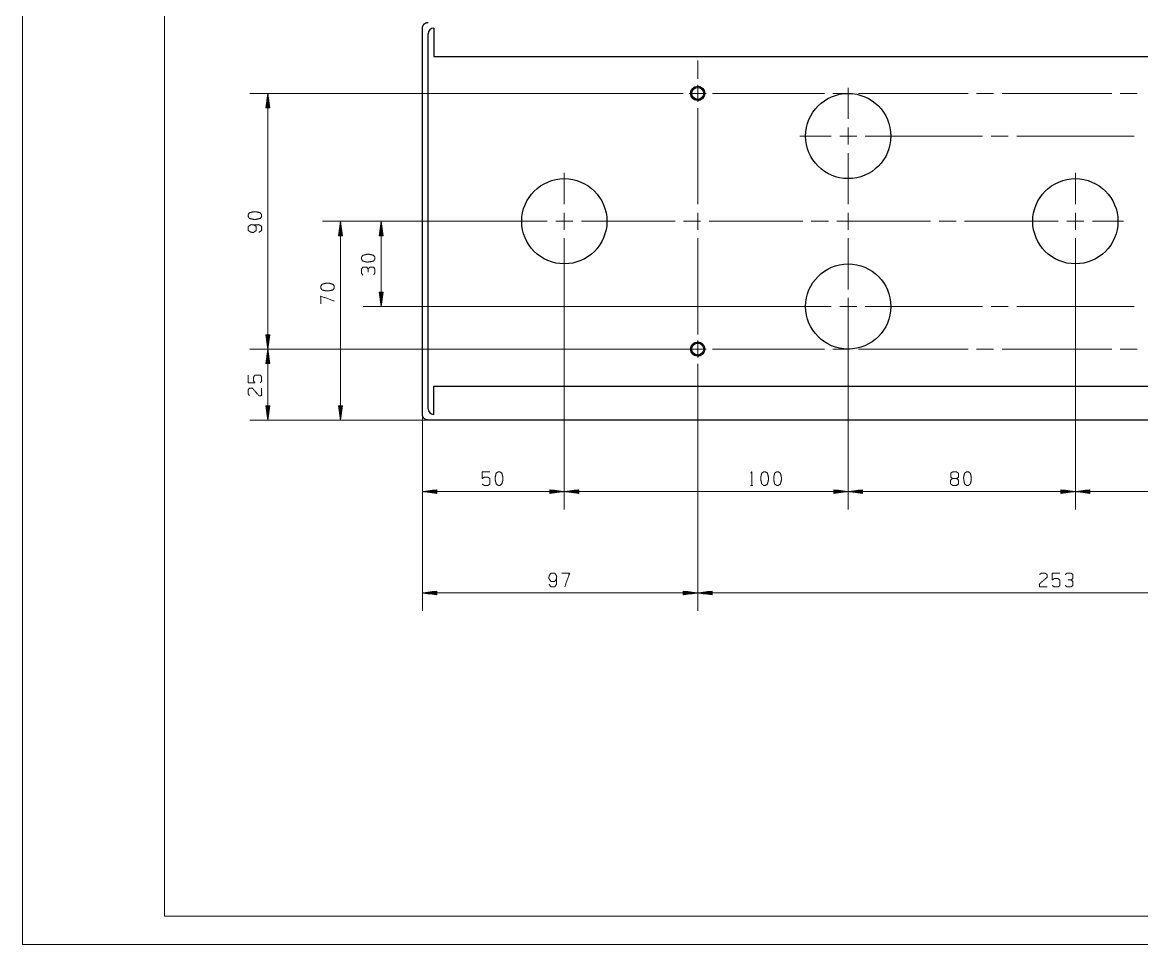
# Model space of a CAD drawing. Header units: millimetres. Extents: x 0 to 420, y 0 to 297.
# Drawn here: x 0 to 197.1, y 0 to 162.3 of the extents above; entities that cross this region are included whole.
import ezdxf

# ---------------------------------------------------------------- set-up
doc = ezdxf.new("R2010")
doc.units = ezdxf.units.MM
doc.layers.add('101', color=7, linetype='Continuous', true_color=0xffffff)

msp = doc.modelspace()

# ---------------------------------------------------------------- linework, layer by layer
at = {"layer": '101', "color": 133, "linetype": 'Continuous', "lineweight": 18}
for p, q in [((0, 297), (0, 0)), ((25, 292), (25, 5)), ((25, 5), (415, 5)), ((0, 0), (420, 0))]:
    msp.add_line(p, q, dxfattribs=at)
at = {"layer": '101', "color": 252, "linetype": 'Continuous', "lineweight": 25}
for p, q in [((70.44, 93.31), (70.44, 161.31)), ((71.44, 94.31), (71.44, 160.31)), ((72.44, 161.31), (72.44, 156.31)), ((72.44, 156.31), (248.44, 156.31)), ((72.44, 98.31), (248.44, 98.31)), ((72.44, 93.31), (72.44, 98.31)), ((249.44, 92.31), (71.44, 92.31))]:
    msp.add_line(p, q, dxfattribs=at)
at = {"layer": '101', "color": 151, "linetype": 'Continuous', "lineweight": 18}
for p, q in [((118.94, 152.4), (118.94, 155.58)), ((118.94, 152.81), (118.94, 155.31)), ((118.94, 152.81), (118.94, 153.81)), ((116.35, 149.81), (113.18, 149.81)), ((115.94, 149.81), (113.44, 149.81)), ((115.94, 149.81), (114.94, 149.81)), ((117.44, 149.81), (120.44, 149.81)), ((120.44, 149.81), (117.44, 149.81)), ((117.94, 149.81), (119.95, 149.81)), ((118.94, 148.31), (118.94, 151.31)), ((118.94, 148.31), (118.94, 151.31)), ((118.94, 148.81), (118.94, 150.81)), ((121.53, 149.81), (124.71, 149.81)), ((121.94, 149.81), (141.24, 149.81)), ((121.94, 149.81), (124.44, 149.81)), ((142.74, 149.81), (145.74, 149.81)), ((145.44, 145.31), (145.44, 150.81)), ((145.44, 145.31), (145.44, 150.81)), ((147.24, 149.81), (166.54, 149.81)), ((168.04, 149.81), (171.04, 149.81)), ((172.54, 149.81), (191.84, 149.81)), ((193.34, 149.81), (196.34, 149.81)), ((118.94, 147.22), (118.94, 144.05)), ((118.94, 146.81), (118.94, 145.81)), ((118.94, 130.31), (118.94, 146.81)), ((142.44, 142.31), (136.94, 142.31)), ((142.44, 142.31), (136.94, 142.31)), ((146.94, 142.31), (143.94, 142.31)), ((143.94, 142.31), (146.94, 142.31)), ((145.44, 140.81), (145.44, 143.81)), ((145.44, 140.81), (145.44, 143.81)), ((148.44, 142.31), (169.11, 142.31)), ((148.44, 142.31), (153.94, 142.31)), ((170.61, 142.31), (173.61, 142.31)), ((175.11, 142.31), (195.78, 142.31)), ((145.44, 139.31), (145.44, 133.81)), ((145.44, 130.31), (145.44, 139.31)), ((95.44, 130.31), (95.44, 135.81)), ((185.44, 130.31), (185.44, 135.81)), ((95.44, 125.81), (95.44, 128.81)), ((118.94, 125.81), (118.94, 128.81)), ((145.44, 125.81), (145.44, 128.81)), ((185.44, 125.81), (185.44, 128.81)), ((92.44, 127.31), (86.94, 127.31)), ((93.94, 127.31), (96.94, 127.31)), ((98.44, 127.31), (114.94, 127.31)), ((116.44, 127.31), (119.44, 127.31)), ((120.94, 127.31), (137.44, 127.31)), ((138.94, 127.31), (141.94, 127.31)), ((143.44, 127.31), (159.94, 127.31)), ((161.44, 127.31), (164.44, 127.31)), ((165.94, 127.31), (182.44, 127.31)), ((183.94, 127.31), (186.94, 127.31)), ((188.44, 127.31), (193.94, 127.31)), ((95.44, 124.31), (95.44, 118.81)), ((118.94, 107.81), (118.94, 124.31)), ((145.44, 115.31), (145.44, 124.31)), ((185.44, 124.31), (185.44, 118.81)), ((145.44, 115.31), (145.44, 120.81)), ((145.44, 110.81), (145.44, 113.81)), ((145.44, 110.81), (145.44, 113.81)), ((118.94, 107.4), (118.94, 110.58)), ((142.44, 112.31), (136.94, 112.31)), ((142.44, 112.31), (136.94, 112.31)), ((143.94, 112.31), (146.94, 112.31)), ((146.94, 112.31), (143.94, 112.31)), ((148.44, 112.31), (169.11, 112.31)), ((148.44, 112.31), (153.94, 112.31)), ((170.61, 112.31), (173.61, 112.31)), ((175.11, 112.31), (195.78, 112.31)), ((118.94, 107.81), (118.94, 110.31)), ((145.44, 109.31), (145.44, 103.81)), ((145.44, 109.31), (145.44, 103.81)), ((116.35, 104.81), (113.18, 104.81)), ((115.94, 104.81), (113.44, 104.81)), ((115.94, 104.81), (113.44, 104.81)), ((120.44, 104.81), (117.44, 104.81)), ((117.44, 104.81), (120.44, 104.81)), ((117.94, 104.81), (119.95, 104.81)), ((118.94, 103.31), (118.94, 106.31)), ((118.94, 103.31), (118.94, 106.31)), ((118.94, 103.81), (118.94, 105.81)), ((121.53, 104.81), (124.71, 104.81)), ((121.94, 104.81), (141.24, 104.81)), ((121.94, 104.81), (124.44, 104.81)), ((142.74, 104.81), (145.74, 104.81)), ((147.24, 104.81), (166.54, 104.81)), ((168.04, 104.81), (171.04, 104.81)), ((172.54, 104.81), (191.84, 104.81)), ((193.34, 104.81), (196.34, 104.81)), ((118.94, 102.22), (118.94, 99.05)), ((118.94, 101.81), (118.94, 99.31)), ((118.94, 101.81), (118.94, 99.31))]:
    msp.add_line(p, q, dxfattribs=at)
at = {"layer": '101', "color": 22, "linetype": 'Continuous', "lineweight": 18}
for p, q in [((113.18, 149.81), (40.06, 149.81)), ((43.24, 149.81), (42.9, 147.27)), ((43.24, 104.81), (43.24, 149.81)), ((43.57, 147.27), (43.24, 149.81)), ((43.01, 147.27), (43.01, 148.07)), ((43.06, 147.27), (43.06, 148.46)), ((43.11, 147.27), (43.11, 148.85)), ((43.16, 147.27), (43.16, 149.23)), ((43.21, 147.27), (43.21, 149.62)), ((43.26, 147.27), (43.26, 149.62)), ((43.31, 147.27), (43.31, 149.23)), ((43.36, 147.27), (43.36, 148.85)), ((43.41, 147.27), (43.41, 148.46)), ((43.47, 147.27), (43.47, 148.07)), ((42.9, 147.27), (43.57, 147.27)), ((42.91, 147.27), (42.91, 147.3)), ((42.91, 147.27), (42.91, 147.3)), ((42.96, 147.27), (42.96, 147.69)), ((43.52, 147.27), (43.52, 147.69)), ((43.57, 147.27), (43.57, 147.3)), ((43.57, 147.27), (43.57, 147.3)), ((86.94, 127.31), (52.85, 127.31)), ((56.02, 127.31), (55.69, 124.77)), ((55.89, 124.77), (55.89, 126.35)), ((55.94, 124.77), (55.94, 126.73)), ((55.99, 124.77), (55.99, 127.12)), ((56.02, 127.31), (56.02, 92.31)), ((56.35, 124.77), (56.02, 127.31)), ((56.05, 124.77), (56.05, 127.12)), ((56.1, 124.77), (56.1, 126.73)), ((56.15, 124.77), (56.15, 126.35)), ((86.94, 127.31), (60.01, 127.31)), ((63.18, 127.31), (62.85, 124.77)), ((63.06, 124.77), (63.06, 126.35)), ((63.11, 124.77), (63.11, 126.73)), ((63.16, 124.77), (63.16, 127.12)), ((63.52, 124.77), (63.18, 127.31)), ((63.18, 112.31), (63.18, 127.31)), ((63.21, 124.77), (63.21, 127.12)), ((63.26, 124.77), (63.26, 126.73)), ((63.31, 124.77), (63.31, 126.35)), ((55.69, 124.77), (55.69, 124.8)), ((55.69, 124.77), (55.69, 124.8)), ((55.69, 124.77), (56.35, 124.77)), ((55.74, 124.77), (55.74, 125.19)), ((55.79, 124.77), (55.79, 125.57)), ((55.84, 124.77), (55.84, 125.96)), ((56.2, 124.77), (56.2, 125.96)), ((56.25, 124.77), (56.25, 125.57)), ((56.3, 124.77), (56.3, 125.19)), ((56.35, 124.77), (56.35, 124.8)), ((56.35, 124.77), (56.35, 124.8)), ((62.85, 124.77), (62.85, 124.8)), ((62.85, 124.77), (62.85, 124.8)), ((62.85, 124.77), (63.52, 124.77)), ((62.9, 124.77), (62.9, 125.19)), ((62.96, 124.77), (62.96, 125.57)), ((63.01, 124.77), (63.01, 125.96)), ((63.36, 124.77), (63.36, 125.96)), ((63.41, 124.77), (63.41, 125.57)), ((63.46, 124.77), (63.46, 125.19)), ((63.51, 124.77), (63.51, 124.8)), ((63.51, 124.77), (63.51, 124.8)), ((95.44, 118.81), (95.44, 76.56)), ((95.44, 118.81), (95.44, 76.56)), ((185.44, 118.81), (185.44, 76.56)), ((185.44, 118.81), (185.44, 76.56)), ((62.85, 114.85), (62.85, 114.82)), ((62.85, 114.85), (63.18, 112.31)), ((63.52, 114.85), (62.85, 114.85)), ((62.85, 114.85), (62.85, 114.82)), ((62.9, 114.85), (62.9, 114.43)), ((62.96, 114.85), (62.96, 114.05)), ((63.01, 114.85), (63.01, 113.66)), ((63.06, 114.85), (63.06, 113.28)), ((63.11, 114.85), (63.11, 112.89)), ((63.16, 114.85), (63.16, 112.5)), ((63.18, 112.31), (63.52, 114.85)), ((63.21, 114.85), (63.21, 112.5)), ((63.26, 114.85), (63.26, 112.89)), ((63.31, 114.85), (63.31, 113.28)), ((63.36, 114.85), (63.36, 113.66)), ((63.41, 114.85), (63.41, 114.05)), ((63.46, 114.85), (63.46, 114.43)), ((63.51, 114.85), (63.51, 114.82)), ((63.51, 114.85), (63.51, 114.82)), ((136.94, 112.31), (60.01, 112.31)), ((145.44, 112.31), (145.44, 76.56)), ((43.57, 107.35), (42.9, 107.35)), ((42.9, 107.35), (43.24, 104.81)), ((42.91, 107.35), (42.91, 107.32)), ((42.91, 107.35), (42.91, 107.32)), ((42.96, 107.35), (42.96, 106.93)), ((43.01, 107.35), (43.01, 106.55)), ((43.06, 107.35), (43.06, 106.16)), ((43.11, 107.35), (43.11, 105.78)), ((43.16, 107.35), (43.16, 105.39)), ((43.21, 107.35), (43.21, 105)), ((43.24, 104.81), (43.57, 107.35)), ((43.26, 107.35), (43.26, 105)), ((43.31, 107.35), (43.31, 105.39)), ((43.36, 107.35), (43.36, 105.78)), ((43.41, 107.35), (43.41, 106.16)), ((43.47, 107.35), (43.47, 106.55)), ((43.52, 107.35), (43.52, 106.93)), ((43.57, 107.35), (43.57, 107.32)), ((43.57, 107.35), (43.57, 107.32)), ((113.18, 104.81), (40.06, 104.81)), ((118.94, 104.81), (40.06, 104.81)), ((43.24, 104.81), (42.9, 102.27)), ((43.21, 102.27), (43.21, 104.62)), ((43.24, 104.81), (43.24, 92.31)), ((43.57, 102.27), (43.24, 104.81)), ((43.26, 102.27), (43.26, 104.62)), ((42.96, 102.27), (42.96, 102.69)), ((43.01, 102.27), (43.01, 103.07)), ((43.06, 102.27), (43.06, 103.46)), ((43.11, 102.27), (43.11, 103.85)), ((43.16, 102.27), (43.16, 104.23)), ((43.31, 102.27), (43.31, 104.23)), ((43.36, 102.27), (43.36, 103.85)), ((43.41, 102.27), (43.41, 103.46)), ((43.47, 102.27), (43.47, 103.07)), ((43.52, 102.27), (43.52, 102.69)), ((145.44, 103.81), (145.44, 76.56)), ((42.9, 102.27), (43.57, 102.27)), ((42.91, 102.27), (42.91, 102.3)), ((42.91, 102.27), (42.91, 102.3)), ((43.57, 102.27), (43.57, 102.3)), ((43.57, 102.27), (43.57, 102.3)), ((118.94, 99.05), (118.94, 58.72)), ((118.94, 99.05), (118.94, 58.72)), ((42.9, 94.85), (43.24, 92.31)), ((43.57, 94.85), (42.9, 94.85)), ((42.91, 94.85), (42.91, 94.82)), ((42.91, 94.85), (42.91, 94.82)), ((42.96, 94.85), (42.96, 94.43)), ((43.01, 94.85), (43.01, 94.05)), ((43.06, 94.85), (43.06, 93.66)), ((43.11, 94.85), (43.11, 93.28)), ((43.16, 94.85), (43.16, 92.89)), ((43.21, 94.85), (43.21, 92.5)), ((43.24, 92.31), (43.57, 94.85)), ((43.26, 94.85), (43.26, 92.5)), ((43.31, 94.85), (43.31, 92.89)), ((43.36, 94.85), (43.36, 93.28)), ((43.41, 94.85), (43.41, 93.66)), ((43.47, 94.85), (43.47, 94.05)), ((43.52, 94.85), (43.52, 94.43)), ((43.57, 94.85), (43.57, 94.82)), ((43.57, 94.85), (43.57, 94.82)), ((55.69, 94.85), (55.69, 94.82)), ((56.35, 94.85), (55.69, 94.85)), ((55.69, 94.85), (55.69, 94.82)), ((55.69, 94.85), (56.02, 92.31)), ((55.74, 94.85), (55.74, 94.43)), ((55.79, 94.85), (55.79, 94.05)), ((55.84, 94.85), (55.84, 93.66)), ((55.89, 94.85), (55.89, 93.28)), ((55.94, 94.85), (55.94, 92.89)), ((55.99, 94.85), (55.99, 92.5)), ((56.02, 92.31), (56.35, 94.85)), ((56.05, 94.85), (56.05, 92.5)), ((56.1, 94.85), (56.1, 92.89)), ((56.15, 94.85), (56.15, 93.28)), ((56.2, 94.85), (56.2, 93.66)), ((56.25, 94.85), (56.25, 94.05)), ((56.3, 94.85), (56.3, 94.43)), ((56.35, 94.85), (56.35, 94.82)), ((56.35, 94.85), (56.35, 94.82)), ((70.44, 93.31), (70.44, 58.72)), ((70.44, 93.31), (70.44, 76.56)), ((71.44, 92.31), (40.06, 92.31)), ((71.44, 92.31), (52.85, 92.31)), ((72.98, 80.07), (70.44, 79.73)), ((70.44, 79.73), (72.98, 79.4)), ((95.44, 79.73), (70.44, 79.73)), ((72.98, 79.76), (70.64, 79.76)), ((72.98, 79.71), (70.64, 79.71)), ((72.98, 79.81), (71.02, 79.81)), ((72.98, 79.66), (71.02, 79.66)), ((72.98, 79.86), (71.41, 79.86)), ((72.98, 79.61), (71.41, 79.61)), ((72.98, 79.91), (71.79, 79.91)), ((72.98, 79.56), (71.79, 79.56)), ((72.98, 79.96), (72.18, 79.96)), ((72.98, 79.5), (72.18, 79.5)), ((72.98, 80.01), (72.56, 80.01)), ((72.98, 79.45), (72.56, 79.45)), ((72.98, 80.06), (72.95, 80.06)), ((72.98, 80.06), (72.95, 80.06)), ((72.98, 79.4), (72.95, 79.4)), ((72.98, 79.4), (72.95, 79.4)), ((72.98, 79.4), (72.98, 80.07)), ((95.44, 79.73), (92.9, 80.07)), ((92.9, 80.07), (92.9, 79.4)), ((92.9, 80.06), (92.93, 80.06)), ((92.9, 80.06), (92.93, 80.06)), ((92.9, 80.01), (93.32, 80.01)), ((92.9, 79.96), (93.71, 79.96)), ((92.9, 79.91), (94.09, 79.91)), ((92.9, 79.86), (94.48, 79.86)), ((92.9, 79.81), (94.86, 79.81)), ((92.9, 79.76), (95.25, 79.76)), ((92.9, 79.4), (95.44, 79.73)), ((92.9, 79.71), (95.25, 79.71)), ((92.9, 79.66), (94.86, 79.66)), ((92.9, 79.61), (94.48, 79.61)), ((92.9, 79.56), (94.09, 79.56)), ((92.9, 79.5), (93.71, 79.5)), ((92.9, 79.45), (93.32, 79.45)), ((92.9, 79.4), (92.93, 79.4)), ((92.9, 79.4), (92.93, 79.4)), ((97.98, 80.07), (95.44, 79.73)), ((95.44, 79.73), (145.44, 79.73)), ((95.44, 79.73), (97.98, 79.4)), ((97.98, 79.76), (95.64, 79.76)), ((97.98, 79.71), (95.64, 79.71)), ((97.98, 79.81), (96.02, 79.81)), ((97.98, 79.66), (96.02, 79.66)), ((97.98, 79.86), (96.41, 79.86)), ((97.98, 79.61), (96.41, 79.61)), ((97.98, 79.91), (96.79, 79.91)), ((97.98, 79.56), (96.79, 79.56)), ((97.98, 79.96), (97.18, 79.96)), ((97.98, 79.5), (97.18, 79.5)), ((97.98, 80.01), (97.56, 80.01)), ((97.98, 79.45), (97.56, 79.45)), ((97.98, 80.06), (97.95, 80.06)), ((97.98, 80.06), (97.95, 80.06)), ((97.98, 79.4), (97.95, 79.4)), ((97.98, 79.4), (97.95, 79.4)), ((97.98, 79.4), (97.98, 80.07)), ((145.44, 79.73), (142.9, 80.07)), ((142.9, 80.07), (142.9, 79.4)), ((142.9, 80.06), (142.93, 80.06)), ((142.9, 80.06), (142.93, 80.06)), ((142.9, 80.01), (143.32, 80.01)), ((142.9, 79.96), (143.71, 79.96)), ((142.9, 79.91), (144.09, 79.91)), ((142.9, 79.86), (144.48, 79.86)), ((142.9, 79.81), (144.86, 79.81)), ((142.9, 79.76), (145.25, 79.76)), ((142.9, 79.4), (145.44, 79.73)), ((142.9, 79.71), (145.25, 79.71)), ((142.9, 79.66), (144.86, 79.66)), ((142.9, 79.61), (144.48, 79.61)), ((142.9, 79.56), (144.09, 79.56)), ((142.9, 79.5), (143.71, 79.5)), ((142.9, 79.45), (143.32, 79.45)), ((142.9, 79.4), (142.93, 79.4)), ((142.9, 79.4), (142.93, 79.4)), ((147.98, 80.07), (145.44, 79.73)), ((145.44, 79.73), (147.98, 79.4)), ((145.44, 79.73), (185.44, 79.73)), ((147.98, 79.76), (145.64, 79.76)), ((147.98, 79.71), (145.64, 79.71)), ((147.98, 79.81), (146.02, 79.81)), ((147.98, 79.66), (146.02, 79.66)), ((147.98, 79.86), (146.41, 79.86)), ((147.98, 79.61), (146.41, 79.61)), ((147.98, 79.91), (146.79, 79.91)), ((147.98, 79.56), (146.79, 79.56)), ((147.98, 79.96), (147.18, 79.96)), ((147.98, 79.5), (147.18, 79.5)), ((147.98, 80.01), (147.56, 80.01)), ((147.98, 79.45), (147.56, 79.45)), ((147.98, 80.06), (147.95, 80.06)), ((147.98, 80.06), (147.95, 80.06)), ((147.98, 79.4), (147.95, 79.4)), ((147.98, 79.4), (147.95, 79.4)), ((147.98, 79.4), (147.98, 80.07)), ((185.44, 79.73), (182.9, 80.07)), ((182.9, 80.07), (182.9, 79.4)), ((182.9, 80.06), (182.93, 80.06)), ((182.9, 80.06), (182.93, 80.06)), ((182.9, 80.01), (183.32, 80.01)), ((182.9, 79.96), (183.71, 79.96)), ((182.9, 79.91), (184.09, 79.91)), ((182.9, 79.86), (184.48, 79.86)), ((182.9, 79.81), (184.86, 79.81)), ((182.9, 79.76), (185.25, 79.76)), ((182.9, 79.4), (185.44, 79.73)), ((182.9, 79.71), (185.25, 79.71)), ((182.9, 79.66), (184.86, 79.66)), ((182.9, 79.61), (184.48, 79.61)), ((182.9, 79.56), (184.09, 79.56)), ((182.9, 79.5), (183.71, 79.5)), ((182.9, 79.45), (183.32, 79.45)), ((182.9, 79.4), (182.93, 79.4)), ((182.9, 79.4), (182.93, 79.4)), ((187.98, 80.07), (185.44, 79.73)), ((185.44, 79.73), (187.98, 79.4)), ((185.44, 79.73), (225.44, 79.73)), ((187.98, 79.76), (185.64, 79.76)), ((187.98, 79.71), (185.64, 79.71)), ((187.98, 79.81), (186.02, 79.81)), ((187.98, 79.66), (186.02, 79.66)), ((187.98, 79.86), (186.41, 79.86)), ((187.98, 79.61), (186.41, 79.61)), ((187.98, 79.91), (186.79, 79.91)), ((187.98, 79.56), (186.79, 79.56)), ((187.98, 79.96), (187.18, 79.96)), ((187.98, 79.5), (187.18, 79.5)), ((187.98, 80.01), (187.56, 80.01)), ((187.98, 79.45), (187.56, 79.45)), ((187.98, 80.06), (187.95, 80.06)), ((187.98, 80.06), (187.95, 80.06)), ((187.98, 79.4), (187.95, 79.4)), ((187.98, 79.4), (187.95, 79.4)), ((187.98, 79.4), (187.98, 80.07)), ((72.98, 62.22), (70.44, 61.89)), ((118.94, 61.89), (70.44, 61.89)), ((70.44, 61.89), (72.98, 61.56)), ((72.98, 61.92), (70.64, 61.92)), ((72.98, 61.87), (70.64, 61.87)), ((72.98, 61.97), (71.02, 61.97)), ((72.98, 61.81), (71.02, 61.81)), ((72.98, 62.02), (71.41, 62.02)), ((72.98, 61.76), (71.41, 61.76)), ((72.98, 62.07), (71.79, 62.07)), ((72.98, 61.71), (71.79, 61.71)), ((72.98, 62.12), (72.18, 62.12)), ((72.98, 61.66), (72.18, 61.66)), ((72.98, 62.17), (72.56, 62.17)), ((72.98, 61.61), (72.56, 61.61)), ((72.98, 62.22), (72.95, 62.22)), ((72.98, 62.22), (72.95, 62.22)), ((72.98, 61.56), (72.95, 61.56)), ((72.98, 61.56), (72.95, 61.56)), ((72.98, 61.56), (72.98, 62.22)), ((118.94, 61.89), (116.4, 62.22)), ((116.4, 62.22), (116.43, 62.22)), ((116.4, 62.22), (116.4, 61.56)), ((116.4, 62.22), (116.43, 62.22)), ((116.4, 62.17), (116.82, 62.17)), ((116.4, 62.12), (117.21, 62.12)), ((116.4, 62.07), (117.59, 62.07)), ((116.4, 62.02), (117.98, 62.02)), ((116.4, 61.97), (118.36, 61.97)), ((116.4, 61.92), (118.75, 61.92)), ((116.4, 61.56), (118.94, 61.89)), ((116.4, 61.87), (118.75, 61.87)), ((116.4, 61.81), (118.36, 61.81)), ((116.4, 61.76), (117.98, 61.76)), ((116.4, 61.71), (117.59, 61.71)), ((116.4, 61.66), (117.21, 61.66)), ((116.4, 61.61), (116.82, 61.61)), ((116.4, 61.56), (116.43, 61.56)), ((116.4, 61.56), (116.43, 61.56)), ((121.48, 62.22), (118.94, 61.89)), ((118.94, 61.89), (121.48, 61.56)), ((118.94, 61.89), (245.44, 61.89)), ((121.48, 61.92), (119.14, 61.92)), ((121.48, 61.87), (119.14, 61.87)), ((121.48, 61.97), (119.52, 61.97)), ((121.48, 61.81), (119.52, 61.81)), ((121.48, 62.02), (119.91, 62.02)), ((121.48, 61.76), (119.91, 61.76)), ((121.48, 62.07), (120.29, 62.07)), ((121.48, 61.71), (120.29, 61.71)), ((121.48, 62.12), (120.68, 62.12)), ((121.48, 61.66), (120.68, 61.66)), ((121.48, 62.17), (121.06, 62.17)), ((121.48, 61.61), (121.06, 61.61)), ((121.48, 62.22), (121.45, 62.22)), ((121.48, 62.22), (121.45, 62.22)), ((121.48, 61.56), (121.45, 61.56)), ((121.48, 61.56), (121.45, 61.56)), ((121.48, 61.56), (121.48, 62.22))]:
    msp.add_line(p, q, dxfattribs=at)
at = {"layer": '101', "color": 72, "linetype": 'Continuous', "lineweight": 18}
msp.add_line((128.23, 80.83), (128.66, 80.83), dxfattribs=at)
at = {"layer": '101', "color": 252, "linetype": 'Continuous', "lineweight": 25}
for centre, radius in [((118.94, 149.81), 1.25), ((118.94, 149.81), 1.05), ((145.44, 142.31), 7.5), ((95.44, 127.31), 7.5), ((185.44, 127.31), 7.5), ((145.44, 112.31), 7.5), ((118.94, 104.81), 1.25), ((118.94, 104.81), 1.05)]:
    msp.add_circle(centre, radius, dxfattribs=at)
for centre, start, end in [((72.44, 160.31), 90, 180), ((72.44, 94.31), 180, 270)]:
    msp.add_arc(centre, 1, start, end, dxfattribs=at)
at = {"layer": '101', "color": 252, "linetype": 'Continuous', "lineweight": 13}
for centre in [(118.94, 149.81), (118.94, 104.81)]:
    msp.add_arc(centre, 1.25, 75, 345, dxfattribs=at)
at = {"layer": '101', "color": 252, "linetype": 'Continuous', "lineweight": 25}
for points, knots in [([(70.44, 161.31), (70.52, 161.69), (70.74, 162.02), (71.06, 162.24), (71.44, 162.31)], [0, 0, 0.250001, 0.500002, 0.750003, 1, 1]), ([(71.44, 92.31), (71.06, 92.39), (70.74, 92.6), (70.52, 92.93), (70.44, 93.31)], [0, 0, 0.249998, 0.500003, 0.749998, 1, 1])]:
    msp.add_open_spline(points, degree=1, knots=knots, dxfattribs=at)
at = {"layer": '101', "color": 72, "linetype": 'Continuous', "lineweight": 18}
for points, knots in [([(42.14, 128.48), (41.89, 128.81), (41.19, 128.99), (40.72, 128.99), (39.99, 128.81), (39.77, 128.48), (39.77, 128.14), (39.99, 127.81), (40.72, 127.63), (41.19, 127.65), (41.89, 127.81), (42.14, 128.14), (42.14, 128.48)], [0, 0, 0.067526, 0.183971, 0.260583, 0.380943, 0.446141, 0.500306, 0.565504, 0.685864, 0.762529, 0.87831, 0.945835, 1, 1]), ([(41.67, 125.37), (42.14, 125.69), (42.14, 126.38), (41.67, 126.71), (40.24, 126.71), (39.77, 126.38), (39.77, 125.69), (40.24, 125.37), (40.72, 125.35), (41.19, 125.69), (41.19, 126.38), (40.72, 126.71)], [0, 0, 0.076856, 0.169525, 0.247728, 0.439296, 0.5175, 0.610168, 0.687024, 0.750925, 0.829128, 0.921797, 1, 1]), ([(62.09, 120.98), (61.84, 121.31), (61.14, 121.49), (60.67, 121.49), (59.94, 121.31), (59.72, 120.98), (59.72, 120.64), (59.94, 120.31), (60.67, 120.13), (61.14, 120.15), (61.84, 120.31), (62.09, 120.64), (62.09, 120.98)], [0, 0, 0.067526, 0.183971, 0.260584, 0.380943, 0.446141, 0.500306, 0.565504, 0.685863, 0.762529, 0.87831, 0.945835, 1, 1]), ([(60.89, 118.88), (60.67, 119.21), (59.94, 119.21), (59.72, 118.88), (59.72, 118.19), (59.94, 117.85)], [0, 0, 0.153875, 0.429853, 0.583728, 0.846125, 1, 1]), ([(61.87, 117.87), (62.09, 118.19), (62.09, 118.88), (61.87, 119.21), (61.14, 119.21), (60.89, 118.88), (60.89, 118.37)], [0, 0, 0.124121, 0.343687, 0.472445, 0.703376, 0.836731, 1, 1]), ([(54.93, 115.9), (54.68, 116.23), (53.98, 116.41), (53.5, 116.41), (52.78, 116.23), (52.55, 115.9), (52.55, 115.56), (52.78, 115.22), (53.5, 115.05), (53.98, 115.07), (54.68, 115.22), (54.93, 115.56), (54.93, 115.9)], [0, 0, 0.067526, 0.183971, 0.260584, 0.380943, 0.446142, 0.500306, 0.565505, 0.685864, 0.762529, 0.87831, 0.945835, 1, 1]), ([(54.93, 113.28), (52.55, 114.13), (52.55, 112.79)], [0, 0, 0.65247, 1, 1]), ([(41.92, 98.88), (42.14, 99.21), (42.14, 99.9), (41.92, 100.24), (40.97, 100.24), (40.72, 99.9), (40.72, 99.21), (40.94, 98.88), (39.77, 98.88), (39.77, 100.24)], [0, 0, 0.062228, 0.168344, 0.230572, 0.376815, 0.441265, 0.547381, 0.609609, 0.790489, 1, 1]), ([(39.99, 96.62), (39.77, 96.94), (39.77, 97.63), (39.99, 97.96), (40.47, 97.96), (41.67, 96.6), (42.14, 96.62), (42.14, 97.96)], [0, 0, 0.069693, 0.192977, 0.265274, 0.350227, 0.67474, 0.759752, 1, 1]), ([(80.98, 81.05), (81.32, 80.83), (82.01, 80.83), (82.34, 81.05), (82.34, 82), (82.01, 82.25), (81.32, 82.25), (80.98, 82.03), (80.98, 83.2), (82.34, 83.2)], [0, 0, 0.062228, 0.168344, 0.230572, 0.376816, 0.441265, 0.547381, 0.609609, 0.79049, 1, 1]), ([(84.11, 80.83), (84.44, 81.08), (84.62, 81.78), (84.62, 82.25), (84.44, 82.98), (84.11, 83.2), (83.77, 83.2), (83.44, 82.98), (83.26, 82.25), (83.28, 81.78), (83.44, 81.08), (83.77, 80.83), (84.11, 80.83)], [0, 0, 0.067526, 0.183972, 0.260584, 0.380943, 0.446142, 0.500307, 0.565505, 0.685864, 0.762529, 0.87831, 0.945835, 1, 1]), ([(128.3, 83), (128.44, 83.2), (128.44, 80.83)], [0, 0, 0.093489, 1, 1]), ([(130.88, 80.83), (131.22, 81.08), (131.39, 81.78), (131.39, 82.25), (131.22, 82.98), (130.88, 83.2), (130.54, 83.2), (130.21, 82.98), (130.03, 82.25), (130.05, 81.78), (130.21, 81.08), (130.54, 80.83), (130.88, 80.83)], [0, 0, 0.067525, 0.183972, 0.260584, 0.380943, 0.446141, 0.500306, 0.565504, 0.685863, 0.762528, 0.87831, 0.945835, 1, 1]), ([(133.16, 80.83), (133.49, 81.08), (133.67, 81.78), (133.67, 82.25), (133.49, 82.98), (133.16, 83.2), (132.82, 83.2), (132.48, 82.98), (132.31, 82.25), (132.33, 81.78), (132.48, 81.08), (132.82, 80.83), (133.16, 80.83)], [0, 0, 0.067525, 0.183972, 0.260584, 0.380943, 0.446142, 0.500306, 0.565504, 0.685863, 0.762529, 0.87831, 0.945835, 1, 1]), ([(163.82, 82.03), (163.5, 82.25), (163.5, 82.98), (163.82, 83.2), (164.51, 83.2), (164.84, 82.98), (164.84, 82.25), (164.51, 82.03), (163.82, 82.03), (163.48, 81.78), (163.48, 81.08), (163.82, 80.83), (164.51, 80.83), (164.84, 81.05), (164.84, 81.78), (164.51, 82.03)], [0, 0, 0.047573, 0.136085, 0.183658, 0.267815, 0.317165, 0.405677, 0.455027, 0.539184, 0.590297, 0.675757, 0.726869, 0.811026, 0.860376, 0.948888, 1, 1]), ([(166.61, 80.83), (166.94, 81.08), (167.12, 81.78), (167.12, 82.25), (166.94, 82.98), (166.61, 83.2), (166.27, 83.2), (165.94, 82.98), (165.76, 82.25), (165.78, 81.78), (165.94, 81.08), (166.27, 80.83), (166.61, 80.83)], [0, 0, 0.067525, 0.183972, 0.260584, 0.380943, 0.446142, 0.500306, 0.565504, 0.685863, 0.762529, 0.87831, 0.945835, 1, 1]), ([(92.75, 63.46), (93.07, 62.98), (93.76, 62.98), (94.09, 63.46), (94.09, 64.88), (93.76, 65.36), (93.07, 65.36), (92.75, 64.88), (92.73, 64.41), (93.07, 63.93), (93.76, 63.93), (94.09, 64.41)], [0, 0, 0.076856, 0.169525, 0.247728, 0.439296, 0.5175, 0.610168, 0.687025, 0.750925, 0.829128, 0.921797, 1, 1]), ([(95.52, 62.98), (96.37, 65.36), (95.03, 65.36)], [0, 0, 0.652471, 1, 1]), ([(179.11, 65.13), (179.43, 65.36), (180.12, 65.36), (180.46, 65.13), (180.46, 64.66), (179.1, 63.46), (179.11, 62.98), (180.46, 62.98)], [0, 0, 0.069694, 0.192979, 0.265274, 0.350227, 0.67474, 0.759752, 1, 1]), ([(181.37, 63.21), (181.71, 62.98), (182.4, 62.98), (182.73, 63.21), (182.73, 64.16), (182.4, 64.41), (181.71, 64.41), (181.37, 64.18), (181.37, 65.36), (182.73, 65.36)], [0, 0, 0.062229, 0.168343, 0.230572, 0.376815, 0.441266, 0.54738, 0.609609, 0.790488, 1, 1]), ([(184.67, 64.18), (185.01, 64.41), (185.01, 65.13), (184.67, 65.36), (183.98, 65.36), (183.65, 65.13)], [0, 0, 0.153877, 0.429855, 0.583732, 0.846129, 1, 1]), ([(183.67, 63.21), (183.98, 62.98), (184.67, 62.98), (185.01, 63.21), (185.01, 63.93), (184.67, 64.18), (184.16, 64.18)], [0, 0, 0.124118, 0.343685, 0.472446, 0.703377, 0.836734, 1, 1])]:
    msp.add_open_spline(points, degree=1, knots=knots, dxfattribs=at)

doc.saveas('drawing.dxf')
